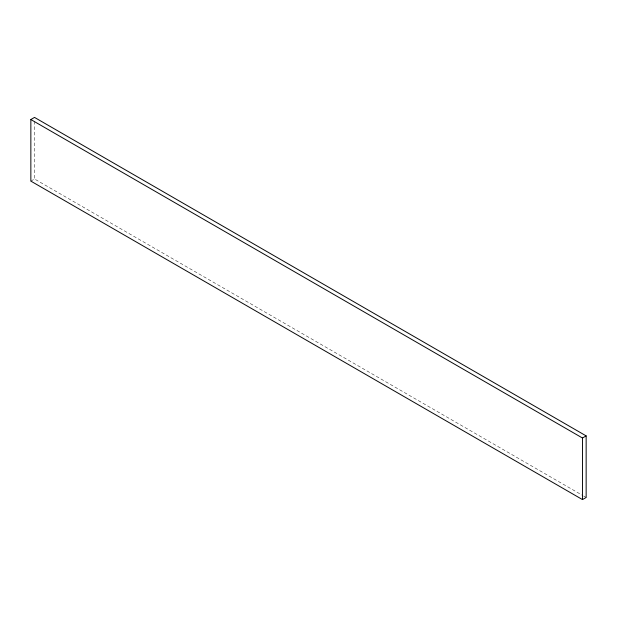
<?xml version="1.0" encoding="UTF-8"?>
<svg xmlns="http://www.w3.org/2000/svg" width="617" height="617" viewBox="0 0 617 617"><rect width="100%" height="100%" fill="white"/><g stroke="black" fill="none" stroke-linecap="round" stroke-linejoin="round"><path stroke-width="0.46" stroke-dasharray="3.08 2.31" d="M30.85 181.113L34.529 178.984L582.81 495.536M583.643 496.014L586.15 497.464M34.529 121.264L34.529 178.984"/><path stroke-width="0.93" d="M30.85 119.536L34.529 117.415L586.15 435.887L586.15 497.464L582.471 499.585L30.85 181.113L30.85 119.536L582.471 438.016L586.15 435.887M582.471 438.016L582.471 499.585"/></g></svg>
